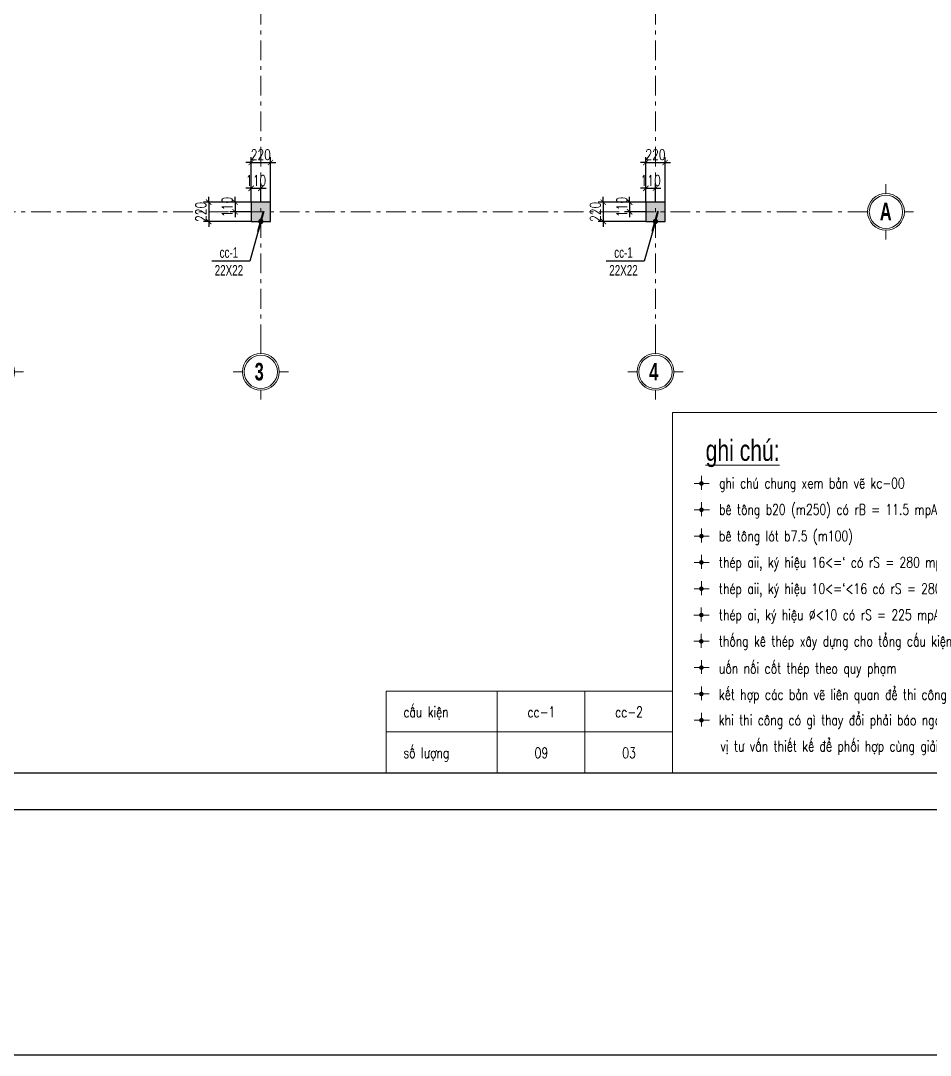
# Model space of a CAD drawing. Extents: x -1855204 to -1466800, y -1308584 to -996495.
# Drawn here: x -1838003 to -1827629, y -1074994 to -1063196 of the extents above; entities that cross this region are included whole.
import ezdxf
from ezdxf.enums import TextEntityAlignment as Align

# ---------------------------------------------------------------- set-up
doc = ezdxf.new("R2010")
doc.units = 0
doc.header["$LTSCALE"] = 150
doc.header["$PDMODE"] = 35
doc.linetypes.add('_Tim', pattern=[9, 5, -1.5, 1, -1.5])
doc.layers.get('0').update_dxf_attribs({"lineweight": 18})
doc.layers.get('Defpoints').update_dxf_attribs({"lineweight": 18})
for name, color, linetype, lineweight in [('05.Text', 253, 'Continuous', 18), ('06.betong', 2, 'Continuous', 35), ('11.Khung bo', 32, 'Continuous', 50), ('12.Khung', 36, 'Continuous', 25), ('KCVN-THAY', 7, 'Continuous', 25), ('LS-DIM', 251, 'Continuous', 13), ('LS-TEXT', 60, 'Continuous', 20), ('LS-THAY', 7, 'Continuous', 20), ('LS-TRUC', 108, '_Tim', 9), ('NETCAT', 2, 'Continuous', 40)]:
    doc.layers.add(name, color=color, linetype=linetype, lineweight=lineweight)
doc.layers.add('DIM', color=1, linetype='Continuous')
doc.styles.add('AVANTHB', font='')
doc.styles.add('KCVN-LEADER', font='vnromadi.shx', dxfattribs={"width": 0.7, "height": 4})
doc.styles.add('vnsimpli', font='vnsimli.shx', dxfattribs={"width": 0.75})
doc.styles.get('AVANTHB').set_extended_font_data('.VnAvantH', bold=True)
doc.dimstyles.new('D100', dxfattribs={"dimtxt": 200, "dimasz": 100, "dimexe": 100, "dimexo": 0, "dimgap": 50, "dimtad": 1, "dimdec": 0, "dimdsep": 46, "dimtxsty": 'vnsimpli', "dimblk": 'ARCHTICK', "dimcen": 1, "dimdle": 100, "dimclrd": 256, "dimclre": 256, "dimclrt": 60, "dimadec": 0, "dimazin": 0, "dimtfac": 1, "dimtdec": 0, "dimtix": 1, "dimtmove": 2, "dimatfit": 3, "dimfxl": 1, "dimarcsym": 0})
doc.dimstyles.new('D100(120)', dxfattribs={"dimtxt": 120, "dimasz": 60, "dimexe": 60, "dimexo": 0, "dimgap": 30, "dimtad": 1, "dimdec": 0, "dimdsep": 46, "dimtxsty": 'vnsimpli', "dimblk": 'ARCHTICK', "dimcen": 0, "dimdle": 60, "dimclrd": 256, "dimclre": 256, "dimclrt": 60, "dimadec": 0, "dimazin": 0, "dimtfac": 1, "dimtdec": 0, "dimtix": 1, "dimtmove": 0, "dimatfit": 3, "dimfxl": 1, "dimarcsym": 0})

# ---------------------------------------------------------------- blocks, each defined once
blk = doc.blocks.new('*U4')
at = {"layer": 'KCVN-THAY', "color": 140}
blk.add_lwpolyline([(214871.76, 86966.68), (215381.8, 86966.68), (215381.8, 86579.68), (214871.76, 86579.68)], close=True, dxfattribs=at)
blk = doc.blocks.new('100')
at = {"layer": '11.Khung bo', "const_width": 26.7}
blk.add_lwpolyline([(1860913, -945240), (1860913, -916940), (1896063, -916940), (1896063, -945240)], close=True, dxfattribs=at)
at = {"layer": '12.Khung', "color": 1}
blk.add_lwpolyline([(1901579, -945940), (1901579, -916240), (1859580, -916240), (1859580, -945940)], close=True, dxfattribs=at)
blk = doc.blocks.new('DANHTRUC')
for p, q in [((980383, -947347), (980383, -947137)), ((979963, -947767), (979753, -947767)), ((980803, -947767), (981013, -947767)), ((980383, -948187), (980383, -948397))]:
    blk.add_line(p, q)
for radius in [420, 380]:
    blk.add_circle((980383, -947767), radius)
blk = doc.blocks.new('q51251123')
at = {"layer": '06.betong'}
for points in [[(-2080522, -1052093.8), (-2080302, -1052093.8), (-2080302, -1051873.8), (-2080522, -1051873.8)], [(-2076022, -1052093.8), (-2075802, -1052093.8), (-2075802, -1051873.8), (-2076022, -1051873.8)]]:
    blk.add_hatch(color=251, dxfattribs=at).paths.add_polyline_path(points)
at = {"layer": 'DIM'}
for points in [[(-2080522, -1052093.8), (-2080302, -1052093.8), (-2080302, -1051873.8), (-2080522, -1051873.8)], [(-2076022, -1052093.8), (-2075802, -1052093.8), (-2075802, -1051873.8), (-2076022, -1051873.8)]]:
    blk.add_lwpolyline(points, close=True, dxfattribs=at)
at = {"layer": 'LS-TRUC', "ltscale": 0.3}
for p, q in [((-2080412, -1053493.8), (-2080412, -1043693.8)), ((-2075912, -1053493.8), (-2075912, -1043693.8)), ((-2088702, -1051983.8), (-2073602, -1051983.8))]:
    blk.add_line(p, q, dxfattribs=at)
at = {"layer": '05.Text', "xscale": 0.5, "yscale": 0.5, "zscale": 0.5}
for p in [(-2563474.3, -578100.6), (-2573623.7, -579925.6), (-2570603.7, -579925.6), (-2566103.7, -579925.6)]:
    blk.add_blockref('DANHTRUC', p, dxfattribs=at)
at = {"layer": '05.Text', "style": 'AVANTHB', "width": 0.7}
for s, p in [('a', (-2073353.4, -1052081.5)), ('3', (-2080482.8, -1053906.5)), ('4', (-2075982.8, -1053906.5))]:
    blk.add_text(s, height=200, dxfattribs=at).set_placement(p)
blk = doc.blocks.new('n')
at = {"layer": 'LS-TEXT', "linetype": 'Continuous'}
for p, q in [((-27, 0), (-175, 0)), ((-175, 0), (188, 0)), ((0, 0), (0, 178)), ((0, 178), (0, -151))]:
    blk.add_line(p, q, dxfattribs=at)
at = {"layer": 'LS-TEXT', "linetype": 'Continuous', "const_width": 54}
blk.add_lwpolyline([(-27, 0, 1), (27, 0, 1)], format="xyb", close=True, dxfattribs=at)
blk = doc.blocks.new('GHI CHU NHA BE TONG 2')
at = {"layer": 'LS-THAY'}
blk.add_lwpolyline([(-266782, -808508), (-258003, -808508), (-258003, -815358), (-266782, -815358)], close=True, dxfattribs=at)
at = {"layer": 'LS-THAY', "xscale": 0.7999999999301508}
for p, yscale, zscale in [((-266233, -809858), 0.7999999998137355, 0.7999999999645904), ((-266232, -810358), 0.7999999998137355, 0.7999999999645904), ((-266233, -810858), 0.7999999998137355, 0.7999999999645904), ((-266233, -811358), 0.7999999998137355, 0.7999999999645904), ((-266233, -811858), 0.7999999998137355, 0.7999999999645904), ((-266235, -812358), 0.7999999998137355, 0.7999999999645904), ((-266236, -812858), 0.7999999998137355, 0.7999999999645904), ((-266233, -813358), 0.8000000002793967, 0.7999999999980599), ((-266233, -813858), 0.8000000002793967, 0.7999999999980599), ((-266232, -814358), 0.7999999998137355, 0.7999999999645904)]:
    blk.add_blockref('n', p, dxfattribs=dict(at, yscale=yscale, zscale=zscale))
at = {"layer": 'LS-TEXT', "color": 60, "style": 'KCVN-LEADER', "width": 0.75}
blk.add_text('%%Ughi chó:', height=400, dxfattribs=at).set_placement((-266152, -809428))
at = {"layer": 'LS-TEXT', "style": 'vnsimpli', "width": 0.75}
for s, p in [('   ghi chó chung xem b¶n vÏ kc-00', (-266233, -809952)), ('   bª t«ng b20 (m250) cã rB = 11.5 mpA (115 kg/cm2)', (-266233, -810453)), ('   bª t«ng lãt b7.5 (m100)', (-266235, -810956)), ('   thÐp aii, ký hiÖu 16<=` cã rS = 280 mpA (2800kg/cm2)', (-266235, -811458)), ('   thÐp aii, ký hiÖu 10<=`<16 cã rS = 280 mpA (2800kg/cm2)', (-266235, -811958)), ('   thÐp ai, ký hiÖu %%C<10 cã rS = 225 mpA (2250kg/cm2)', (-266235, -812454)), ('   thèng kª thÐp x©y dùng cho tæng cÊu kiÖn', (-266236, -812954)), ('   uèn nèi cèt thÐp theo quy ph¹m', (-266235, -813470)), ('   kÕt hîp c¸c b¶n vÏ liªn quan ®Ó thi c«ng', (-266235, -813970)), ('   khi thi c«ng cã g× thay ®æi ph¶i b¸o ngay cho ®¬n', (-266236, -814454)), ('vÞ t\xad vÊn thiÕt kÕ ®Ó phèi hîp cïng gi¶i quyÕt', (-265871, -814951))]:
    blk.add_text(s, height=200, dxfattribs=at).set_placement(p)
blk = doc.blocks.new('_ArchTick')
at = {"layer": 'DIM', "color": 0, "const_width": 0.15}
blk.add_lwpolyline([(-0.5, -0.5), (0.5, 0.5)], dxfattribs=at)
blk = doc.blocks.new('*D1492')
at = {"layer": 'Defpoints', "color": 0, "transparency": 16777216}
for p in [(-1835264, -1065108), (-1835374, -1065266), (-1835264, -1065266)]:
    blk.add_point(p, dxfattribs=at)
at = {"layer": 'LS-DIM', "lineweight": -2, "transparency": 16777216}
for p, q in [((-1835374, -1065108), (-1835434, -1065108)), ((-1835374, -1065266), (-1835374, -1065048)), ((-1835374, -1065108), (-1835264, -1065108)), ((-1835264, -1065266), (-1835264, -1065048)), ((-1835264, -1065108), (-1835204, -1065108))]:
    blk.add_line(p, q, dxfattribs=at)
at = {"layer": 'LS-DIM', "lineweight": -2, "transparency": 16777216, "xscale": 60, "yscale": 60, "zscale": 60}
blk.add_blockref('_ArchTick', (-1835374, -1065108), dxfattribs=at)
at = {"layer": 'LS-DIM', "lineweight": -2, "transparency": 16777216, "xscale": 60, "yscale": 60, "zscale": 60, "rotation": 180}
blk.add_blockref('_ArchTick', (-1835264, -1065108), dxfattribs=at)
at = {"layer": 'LS-DIM', "color": 60, "transparency": 16777216, "insert": (-1835319, -1065018), "char_height": 120, "attachment_point": 5, "style": 'vnsimpli'}
blk.add_mtext('110', dxfattribs=at)
blk = doc.blocks.new('*D1493')
at = {"layer": 'Defpoints', "color": 0, "transparency": 16777216}
for p in [(-1835154, -1064814), (-1835374, -1065266), (-1835154, -1065266)]:
    blk.add_point(p, dxfattribs=at)
at = {"layer": 'LS-DIM', "lineweight": -2, "transparency": 16777216}
for p, q in [((-1835374, -1065266), (-1835374, -1064754)), ((-1835154, -1065266), (-1835154, -1064754)), ((-1835374, -1064814), (-1835434, -1064814)), ((-1835374, -1064814), (-1835154, -1064814)), ((-1835154, -1064814), (-1835094, -1064814))]:
    blk.add_line(p, q, dxfattribs=at)
at = {"layer": 'LS-DIM', "lineweight": -2, "transparency": 16777216, "xscale": 60, "yscale": 60, "zscale": 60}
blk.add_blockref('_ArchTick', (-1835374, -1064814), dxfattribs=at)
at = {"layer": 'LS-DIM', "lineweight": -2, "transparency": 16777216, "xscale": 60, "yscale": 60, "zscale": 60, "rotation": 180}
blk.add_blockref('_ArchTick', (-1835154, -1064814), dxfattribs=at)
at = {"layer": 'LS-DIM', "color": 60, "transparency": 16777216, "insert": (-1835264, -1064724), "char_height": 120, "attachment_point": 5, "style": 'vnsimpli'}
blk.add_mtext('220', dxfattribs=at)
blk = doc.blocks.new('*D1494')
at = {"layer": 'Defpoints', "color": 0, "transparency": 16777216}
for p in [(-1835374, -1065266), (-1835558, -1065376), (-1835374, -1065376)]:
    blk.add_point(p, dxfattribs=at)
at = {"layer": 'LS-DIM', "lineweight": -2, "transparency": 16777216}
for p, q in [((-1835558, -1065266), (-1835558, -1065206)), ((-1835374, -1065266), (-1835618, -1065266)), ((-1835558, -1065266), (-1835558, -1065376)), ((-1835374, -1065376), (-1835618, -1065376)), ((-1835558, -1065376), (-1835558, -1065436))]:
    blk.add_line(p, q, dxfattribs=at)
at = {"layer": 'LS-DIM', "lineweight": -2, "transparency": 16777216, "xscale": 60, "yscale": 60, "zscale": 60}
for p, rotation in [((-1835558, -1065266), 270), ((-1835558, -1065376), 90)]:
    blk.add_blockref('_ArchTick', p, dxfattribs=dict(at, rotation=rotation))
at = {"layer": 'LS-DIM', "color": 60, "transparency": 16777216, "insert": (-1835648, -1065321), "char_height": 120, "attachment_point": 5, "rotation": 90, "style": 'vnsimpli'}
blk.add_mtext('110', dxfattribs=at)
blk = doc.blocks.new('*D1495')
at = {"layer": 'Defpoints', "color": 0, "transparency": 16777216}
for p in [(-1835374, -1065266), (-1835859, -1065486), (-1835374, -1065486)]:
    blk.add_point(p, dxfattribs=at)
at = {"layer": 'LS-DIM', "lineweight": -2, "transparency": 16777216}
for p, q in [((-1835859, -1065266), (-1835859, -1065206)), ((-1835374, -1065266), (-1835919, -1065266)), ((-1835859, -1065266), (-1835859, -1065486)), ((-1835374, -1065486), (-1835919, -1065486)), ((-1835859, -1065486), (-1835859, -1065546))]:
    blk.add_line(p, q, dxfattribs=at)
at = {"layer": 'LS-DIM', "lineweight": -2, "transparency": 16777216, "xscale": 60, "yscale": 60, "zscale": 60}
for p, rotation in [((-1835859, -1065266), 270), ((-1835859, -1065486), 90)]:
    blk.add_blockref('_ArchTick', p, dxfattribs=dict(at, rotation=rotation))
at = {"layer": 'LS-DIM', "color": 60, "transparency": 16777216, "insert": (-1835949, -1065376), "char_height": 120, "attachment_point": 5, "rotation": 90, "style": 'vnsimpli'}
blk.add_mtext('220', dxfattribs=at)
blk = doc.blocks.new('DOT')
at = {"layer": 'NETCAT', "color": 1}
blk.add_line((-2, 0), (2, 0), dxfattribs=at)
at = {"layer": 'NETCAT', "color": 1, "const_width": 0.5}
blk.add_lwpolyline([(-0.25, 0, 1), (0.25, 0, 1)], format="xyb", close=True, dxfattribs=at)
blk = doc.blocks.new('*D1496')
at = {"layer": 'Defpoints', "color": 0, "transparency": 16777216}
for p in [(-1830764, -1065108), (-1830874, -1065266), (-1830764, -1065266)]:
    blk.add_point(p, dxfattribs=at)
at = {"layer": 'LS-DIM', "lineweight": -2, "transparency": 16777216}
for p, q in [((-1830874, -1065108), (-1830934, -1065108)), ((-1830874, -1065266), (-1830874, -1065048)), ((-1830874, -1065108), (-1830764, -1065108)), ((-1830764, -1065266), (-1830764, -1065048)), ((-1830764, -1065108), (-1830704, -1065108))]:
    blk.add_line(p, q, dxfattribs=at)
at = {"layer": 'LS-DIM', "lineweight": -2, "transparency": 16777216, "xscale": 60, "yscale": 60, "zscale": 60}
blk.add_blockref('_ArchTick', (-1830874, -1065108), dxfattribs=at)
at = {"layer": 'LS-DIM', "lineweight": -2, "transparency": 16777216, "xscale": 60, "yscale": 60, "zscale": 60, "rotation": 180}
blk.add_blockref('_ArchTick', (-1830764, -1065108), dxfattribs=at)
at = {"layer": 'LS-DIM', "color": 60, "transparency": 16777216, "insert": (-1830819, -1065018), "char_height": 120, "attachment_point": 5, "style": 'vnsimpli'}
blk.add_mtext('110', dxfattribs=at)
blk = doc.blocks.new('*D1497')
at = {"layer": 'Defpoints', "color": 0, "transparency": 16777216}
for p in [(-1830654, -1064814), (-1830874, -1065266), (-1830654, -1065266)]:
    blk.add_point(p, dxfattribs=at)
at = {"layer": 'LS-DIM', "lineweight": -2, "transparency": 16777216}
for p, q in [((-1830874, -1065266), (-1830874, -1064754)), ((-1830654, -1065266), (-1830654, -1064754)), ((-1830874, -1064814), (-1830934, -1064814)), ((-1830874, -1064814), (-1830654, -1064814)), ((-1830654, -1064814), (-1830594, -1064814))]:
    blk.add_line(p, q, dxfattribs=at)
at = {"layer": 'LS-DIM', "lineweight": -2, "transparency": 16777216, "xscale": 60, "yscale": 60, "zscale": 60}
blk.add_blockref('_ArchTick', (-1830874, -1064814), dxfattribs=at)
at = {"layer": 'LS-DIM', "lineweight": -2, "transparency": 16777216, "xscale": 60, "yscale": 60, "zscale": 60, "rotation": 180}
blk.add_blockref('_ArchTick', (-1830654, -1064814), dxfattribs=at)
at = {"layer": 'LS-DIM', "color": 60, "transparency": 16777216, "insert": (-1830764, -1064724), "char_height": 120, "attachment_point": 5, "style": 'vnsimpli'}
blk.add_mtext('220', dxfattribs=at)
blk = doc.blocks.new('*D1498')
at = {"layer": 'Defpoints', "color": 0, "transparency": 16777216}
for p in [(-1830874, -1065266), (-1831058, -1065376), (-1830874, -1065376)]:
    blk.add_point(p, dxfattribs=at)
at = {"layer": 'LS-DIM', "lineweight": -2, "transparency": 16777216}
for p, q in [((-1831058, -1065266), (-1831058, -1065206)), ((-1830874, -1065266), (-1831118, -1065266)), ((-1831058, -1065266), (-1831058, -1065376)), ((-1830874, -1065376), (-1831118, -1065376)), ((-1831058, -1065376), (-1831058, -1065436))]:
    blk.add_line(p, q, dxfattribs=at)
at = {"layer": 'LS-DIM', "lineweight": -2, "transparency": 16777216, "xscale": 60, "yscale": 60, "zscale": 60}
for p, rotation in [((-1831058, -1065266), 270), ((-1831058, -1065376), 90)]:
    blk.add_blockref('_ArchTick', p, dxfattribs=dict(at, rotation=rotation))
at = {"layer": 'LS-DIM', "color": 60, "transparency": 16777216, "insert": (-1831148, -1065321), "char_height": 120, "attachment_point": 5, "rotation": 90, "style": 'vnsimpli'}
blk.add_mtext('110', dxfattribs=at)
blk = doc.blocks.new('*D1499')
at = {"layer": 'Defpoints', "color": 0, "transparency": 16777216}
for p in [(-1830874, -1065266), (-1831359, -1065486), (-1830874, -1065486)]:
    blk.add_point(p, dxfattribs=at)
at = {"layer": 'LS-DIM', "lineweight": -2, "transparency": 16777216}
for p, q in [((-1831359, -1065266), (-1831359, -1065206)), ((-1830874, -1065266), (-1831419, -1065266)), ((-1831359, -1065266), (-1831359, -1065486)), ((-1830874, -1065486), (-1831419, -1065486)), ((-1831359, -1065486), (-1831359, -1065546))]:
    blk.add_line(p, q, dxfattribs=at)
at = {"layer": 'LS-DIM', "lineweight": -2, "transparency": 16777216, "xscale": 60, "yscale": 60, "zscale": 60}
for p, rotation in [((-1831359, -1065266), 270), ((-1831359, -1065486), 90)]:
    blk.add_blockref('_ArchTick', p, dxfattribs=dict(at, rotation=rotation))
at = {"layer": 'LS-DIM', "color": 60, "transparency": 16777216, "insert": (-1831449, -1065376), "char_height": 120, "attachment_point": 5, "rotation": 90, "style": 'vnsimpli'}
blk.add_mtext('220', dxfattribs=at)

msp = doc.modelspace()

# ---------------------------------------------------------------- linework, layer by layer
at = {"layer": 'LS-THAY'}
for p, q in [((-1833836.8, -1070840.3), (-1833836.8, -1071773.7)), ((-1833836.8, -1070840.3), (-1830569.3, -1070840.3)), ((-1833836.8, -1070840.3), (-1830569.3, -1070840.3)), ((-1833836.8, -1070840.3), (-1830569.3, -1070840.3)), ((-1832569.3, -1070840.3), (-1832569.3, -1071773.7)), ((-1831569.3, -1070840.3), (-1831569.3, -1071773.7)), ((-1830569.3, -1070840.3), (-1830569.3, -1071773.7)), ((-1833836.8, -1071307), (-1830569.3, -1071307)), ((-1833836.8, -1071773.7), (-1830569.3, -1071773.7))]:
    msp.add_line(p, q, dxfattribs=at)

# ---------------------------------------------------------------- block references
at = {"layer": '05.Text', "xscale": 0.5948727274080738, "yscale": 0.5948727274080738, "zscale": 0.5948727274080738}
msp.add_blockref('100', (-2953217.7, -509476.3), dxfattribs=at)
at = {"layer": 'Defpoints', "xscale": 60, "yscale": 60, "zscale": 60}
msp.add_blockref('*U4', (-14741884.9, -6269774.9), dxfattribs=at)
at = {"layer": 'LS-DIM'}
msp.add_blockref('q51251123', (245148.1, -13391.8), dxfattribs=at)
at = {"layer": 'LS-DIM', "xscale": 0.5999999999767169, "yscale": 0.5999999999767169, "zscale": 0.6}
msp.add_blockref('GHI CHU NHA BE TONG 2', (-1670500.1, -582558.7), dxfattribs=at)

# ---------------------------------------------------------------- texts
at = {"layer": 'LS-TEXT', "color": 60, "style": 'KCVN-LEADER', "width": 0.7}
for s, p in [('cc-1', (-1835628.3, -1065900.5)), ('cc-1', (-1831128.3, -1065900.5)), ('22X22', (-1835628.3, -1066103)), ('22X22', (-1831128.3, -1066103))]:
    msp.add_text(s, height=120, dxfattribs=at).set_placement(p, align=Align.CENTER)
at = {"layer": 'LS-TEXT', "style": 'vnsimpli', "width": 0.75}
for s, p in [('cÊu kiÖn', (-1833638.9, -1071138.6)), ('sè l\xadîng', (-1833638.9, -1071605.3))]:
    msp.add_text(s, height=120, dxfattribs=at).set_placement(p)
for s, p in [('cc-1', (-1832065.1, -1071138.6)), ('cc-2', (-1831065.1, -1071138.6)), ('09', (-1832065.1, -1071605.3)), ('03', (-1831065.1, -1071605.3))]:
    msp.add_text(s, height=120, dxfattribs=at).set_placement(p, align=Align.CENTER)

# ---------------------------------------------------------------- dimensions: what is measured, and where the dimension line sits
at = {"layer": 'LS-DIM'}
for base, p1, p2, picture, middle in [((-1835153.9, -1064814.5), (-1835373.9, -1065265.7), (-1835153.9, -1065265.7), '*D1493', (-1835263.9, -1064724.5)), ((-1830653.9, -1064814.5), (-1830873.9, -1065265.7), (-1830653.9, -1065265.7), '*D1497', (-1830763.9, -1064724.5)), ((-1835263.9, -1065108.4), (-1835373.9, -1065265.7), (-1835263.9, -1065265.7), '*D1492', (-1835318.9, -1065018.4)), ((-1830763.9, -1065108.4), (-1830873.9, -1065265.7), (-1830763.9, -1065265.7), '*D1496', (-1830818.9, -1065018.4))]:
    dim = msp.add_linear_dim(base=base, p1=p1, p2=p2, dimstyle='D100(120)', dxfattribs=at)
    dim.commit()
    dim.dimension.update_dxf_attribs({"geometry": picture, "text_midpoint": middle})
for base, p1, p2, picture, middle in [((-1835858.6, -1065485.7), (-1835373.9, -1065265.7), (-1835373.9, -1065485.7), '*D1495', (-1835948.6, -1065375.7)), ((-1835558.4, -1065375.7), (-1835373.9, -1065265.7), (-1835373.9, -1065375.7), '*D1494', (-1835648.4, -1065320.7)), ((-1831358.6, -1065485.7), (-1830873.9, -1065265.7), (-1830873.9, -1065485.7), '*D1499', (-1831448.6, -1065375.7)), ((-1831058.4, -1065375.7), (-1830873.9, -1065265.7), (-1830873.9, -1065375.7), '*D1498', (-1831148.4, -1065320.7))]:
    dim = msp.add_linear_dim(base=base, p1=p1, p2=p2, angle=90, dimstyle='D100(120)', dxfattribs=at)
    dim.commit()
    dim.dimension.update_dxf_attribs({"geometry": picture, "text_midpoint": middle})

# ---------------------------------------------------------------- leaders
for points in [[(-1835263.9, -1065485.7), (-1835391.4, -1065938.3), (-1835824.8, -1065938.3)], [(-1830763.9, -1065485.7), (-1830891.4, -1065938.3), (-1831324.8, -1065938.3)]]:
    msp.add_leader(points, dimstyle='D100', override={"dimasz": 60, "dimgap": 50, "dimtad": 0, "dimldrblk": 'DOT'}, dxfattribs=at)

doc.saveas('drawing.dxf')
